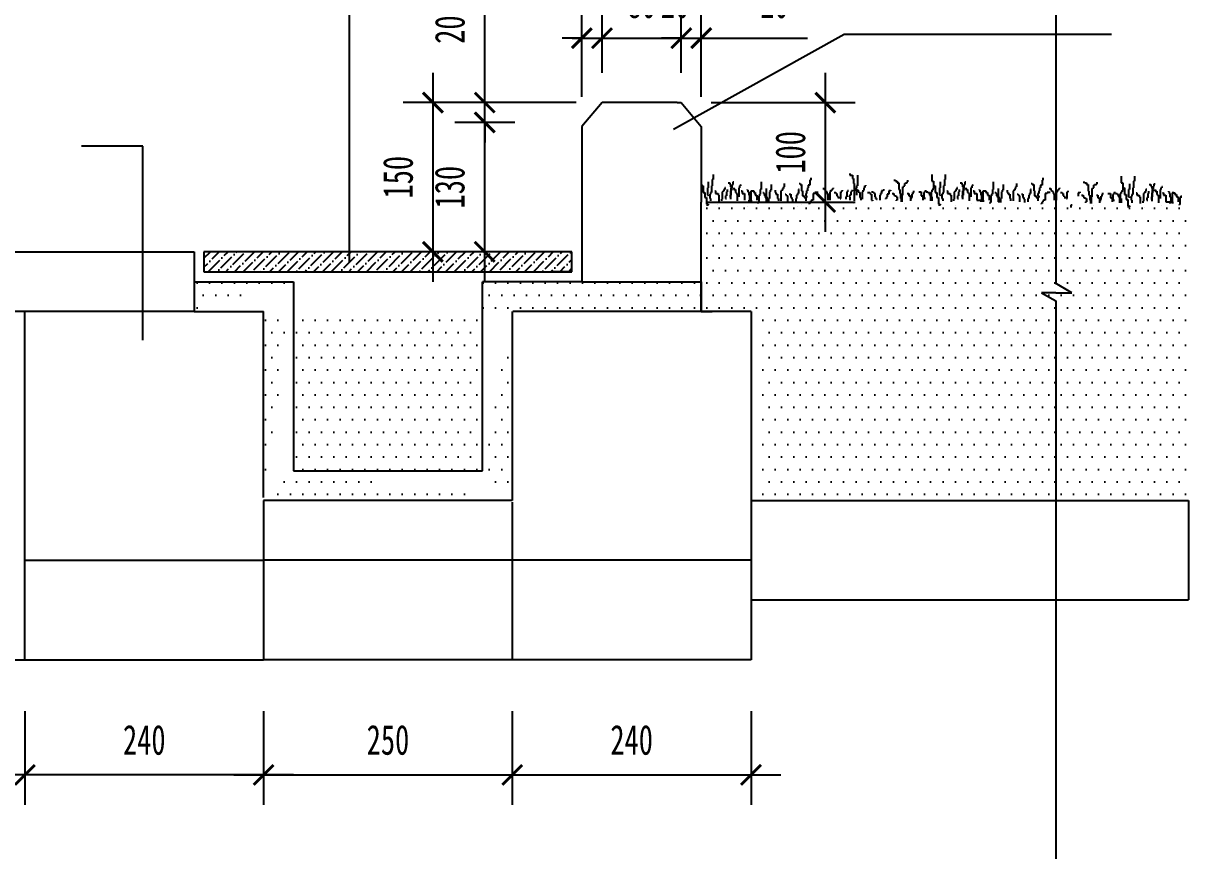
# Model space of a CAD drawing. Extents: x -4584 to 3522, y -1304 to 1614.
# Drawn here: x 2350 to 3522, y -529 to 311 of the extents above; entities that cross this region are included whole.
import ezdxf

# ---------------------------------------------------------------- set-up
doc = ezdxf.new("R2010")
doc.units = 0
doc.header["$MEASUREMENT"] = 0
doc.layers.get('0').update_dxf_attribs({"linetype": 'CONTINUOUS'})
doc.layers.get('DEFPOINTS').update_dxf_attribs({"linetype": 'CONTINUOUS'})
for name, color, linetype in [('LEVEL', 2, 'CONTINUOUS'), ('STAIR', 140, 'CONTINUOUS'), ('TREE', 3, 'CONTINUOUS')]:
    doc.layers.add(name, color=color, linetype=linetype)
doc.styles.get("Standard").update_dxf_attribs({"font": 'simsun.ttf'})
doc.styles.add('XREF1$0$STYLE3', font='simsun.ttf', dxfattribs={"width": 0.7})
doc.dimstyles.get("Standard").update_dxf_attribs({"dimtxt": 0.18, "dimasz": 0.18, "dimexe": 0.18, "dimexo": 0.0625, "dimgap": 0.09, "dimtad": 0, "dimtih": 1, "dimtoh": 1, "dimdec": 4, "dimzin": 0, "dimtxsty": 'STANDARD', "dimcen": 0.09, "dimazin": 3, "dimtfac": 1, "dimtdec": 4, "dimtofl": 0, "dimtmove": 0, "dimatfit": 3, "dimtolj": 1, "dimtzin": 0})

# ---------------------------------------------------------------- blocks, each defined once
blk = doc.blocks.new('_ARCHTICK')
at = {"color": 0, "linetype": 'BYBLOCK', "const_width": 0.15}
blk.add_lwpolyline([(-0.5, -0.5), (0.5, 0.5)], dxfattribs=at)
blk = doc.blocks.new('*D27')
at = {"color": 40, "linetype": 'BYBLOCK'}
for p, q in [((2762.1, 261.2), (2762.1, 51.2)), ((2853.1, 231.2), (2732.1, 231.2)), ((2853.1, 81.2), (2732.1, 81.2))]:
    blk.add_line(p, q, dxfattribs=at)
at = {"layer": 'DEFPOINTS', "color": 0, "linetype": 'BYBLOCK'}
for p in [(2883.1, 231.2), (2762.1, 81.2), (2883.1, 81.2)]:
    blk.add_point(p, dxfattribs=at)
at = {"color": 40, "linetype": 'BYBLOCK', "xscale": 20, "yscale": 20, "zscale": 20}
for p, rotation in [((2762.1, 231.2), 90), ((2762.1, 81.2), 270)]:
    blk.add_blockref('_ARCHTICK', p, dxfattribs=dict(at, rotation=rotation))
at = {"color": 41, "linetype": 'BYBLOCK', "insert": (2727.1, 156.2), "char_height": 30, "attachment_point": 5, "rotation": 90, "style": 'XREF1$0$STYLE3'}
blk.add_mtext('\\A1;150', dxfattribs=at)
blk = doc.blocks.new('*D28')
at = {"color": 40, "linetype": 'BYBLOCK'}
for p, q in [((2814.1, 241.2), (2814.1, 51.2)), ((2844.3, 211.2), (2784.1, 211.2)), ((2844.3, 81.2), (2784.1, 81.2))]:
    blk.add_line(p, q, dxfattribs=at)
at = {"layer": 'DEFPOINTS', "color": 0, "linetype": 'BYBLOCK'}
for p in [(2874.3, 211.2), (2814.1, 81.2), (2874.3, 81.2)]:
    blk.add_point(p, dxfattribs=at)
at = {"color": 40, "linetype": 'BYBLOCK', "xscale": 20, "yscale": 20, "zscale": 20}
for p, rotation in [((2814.1, 211.2), 90), ((2814.1, 81.2), 270)]:
    blk.add_blockref('_ARCHTICK', p, dxfattribs=dict(at, rotation=rotation))
at = {"color": 41, "linetype": 'BYBLOCK', "insert": (2779.1, 146.2), "char_height": 30, "attachment_point": 5, "rotation": 90, "style": 'XREF1$0$STYLE3'}
blk.add_mtext('\\A1;130', dxfattribs=at)
blk = doc.blocks.new('*D29')
at = {"color": 40, "linetype": 'BYBLOCK'}
for p, q in [((2814.2, 231.2), (2814.2, 338.1)), ((2906.1, 231.2), (2784.2, 231.2)), ((2844.3, 211.2), (2784.2, 211.2)), ((2814.2, 211.2), (2814.2, 191.2))]:
    blk.add_line(p, q, dxfattribs=at)
at = {"layer": 'DEFPOINTS', "color": 0, "linetype": 'BYBLOCK'}
for p in [(2814.2, 231.2), (2936.1, 231.2), (2874.3, 211.2)]:
    blk.add_point(p, dxfattribs=at)
at = {"color": 40, "linetype": 'BYBLOCK', "xscale": 20, "yscale": 20, "zscale": 20}
for p, rotation in [((2814.2, 231.2), 270), ((2814.2, 211.2), 90)]:
    blk.add_blockref('_ARCHTICK', p, dxfattribs=dict(at, rotation=rotation))
at = {"color": 41, "linetype": 'BYBLOCK', "insert": (2779.2, 304.6), "char_height": 30, "attachment_point": 5, "rotation": 90, "style": 'XREF1$0$STYLE3'}
blk.add_mtext('\\A1;20', dxfattribs=at)
blk = doc.blocks.new('*D31')
at = {"color": 40, "linetype": 'BYBLOCK'}
for p, q in [((2911.9, 237.1), (2911.9, 326)), ((2932.1, 261.2), (2932.1, 326)), ((2911.9, 296), (2891.9, 296)), ((2932.1, 296), (3038.9, 296))]:
    blk.add_line(p, q, dxfattribs=at)
at = {"layer": 'DEFPOINTS', "color": 0, "linetype": 'BYBLOCK'}
for p in [(2932.1, 296), (2932.1, 231.2), (2911.9, 207.1)]:
    blk.add_point(p, dxfattribs=at)
at = {"color": 40, "linetype": 'BYBLOCK', "xscale": 20, "yscale": 20, "zscale": 20}
blk.add_blockref('_ARCHTICK', (2911.9, 296), dxfattribs=at)
at = {"color": 40, "linetype": 'BYBLOCK', "xscale": 20, "yscale": 20, "zscale": 20, "rotation": 180}
blk.add_blockref('_ARCHTICK', (2932.1, 296), dxfattribs=at)
at = {"color": 41, "linetype": 'BYBLOCK', "insert": (3005.5, 331), "char_height": 30, "attachment_point": 5, "style": 'XREF1$0$STYLE3'}
blk.add_mtext('\\A1;20', dxfattribs=at)
blk = doc.blocks.new('*D32')
at = {"color": 40, "linetype": 'BYBLOCK'}
for p, q in [((2932.1, 261.2), (2932.1, 326)), ((3011.8, 261.2), (3011.8, 326)), ((2902.1, 296), (3041.8, 296))]:
    blk.add_line(p, q, dxfattribs=at)
at = {"layer": 'DEFPOINTS', "color": 0, "linetype": 'BYBLOCK'}
for p in [(3011.8, 296), (2932.1, 231.2), (3011.8, 231.2)]:
    blk.add_point(p, dxfattribs=at)
at = {"color": 40, "linetype": 'BYBLOCK', "xscale": 20, "yscale": 20, "zscale": 20, "rotation": 180}
blk.add_blockref('_ARCHTICK', (2932.1, 296), dxfattribs=at)
at = {"color": 40, "linetype": 'BYBLOCK', "xscale": 20, "yscale": 20, "zscale": 20}
blk.add_blockref('_ARCHTICK', (3011.8, 296), dxfattribs=at)
at = {"color": 41, "linetype": 'BYBLOCK', "insert": (2971.9, 331), "char_height": 30, "attachment_point": 5, "style": 'XREF1$0$STYLE3'}
blk.add_mtext('\\A1;80', dxfattribs=at)
blk = doc.blocks.new('*D33')
at = {"color": 40, "linetype": 'BYBLOCK'}
for p, q in [((3011.8, 261.2), (3011.8, 326)), ((3031.9, 237.1), (3031.9, 326)), ((3011.8, 296), (2991.8, 296)), ((3031.9, 296), (3138.8, 296))]:
    blk.add_line(p, q, dxfattribs=at)
at = {"layer": 'DEFPOINTS', "color": 0, "linetype": 'BYBLOCK'}
for p in [(3031.9, 296), (3011.8, 231.2), (3031.9, 207.1)]:
    blk.add_point(p, dxfattribs=at)
at = {"color": 40, "linetype": 'BYBLOCK', "xscale": 20, "yscale": 20, "zscale": 20}
blk.add_blockref('_ARCHTICK', (3011.8, 296), dxfattribs=at)
at = {"color": 40, "linetype": 'BYBLOCK', "xscale": 20, "yscale": 20, "zscale": 20, "rotation": 180}
blk.add_blockref('_ARCHTICK', (3031.9, 296), dxfattribs=at)
at = {"color": 41, "linetype": 'BYBLOCK', "insert": (3105.4, 331), "char_height": 30, "attachment_point": 5, "style": 'XREF1$0$STYLE3'}
blk.add_mtext('\\A1;20', dxfattribs=at)
blk = doc.blocks.new('*D34')
at = {"color": 40, "linetype": 'BYBLOCK'}
for p, q in [((3156.6, 261.2), (3156.6, 101.2)), ((3041.8, 231.2), (3186.6, 231.2)), ((3037.8, 131.2), (3186.6, 131.2))]:
    blk.add_line(p, q, dxfattribs=at)
at = {"layer": 'DEFPOINTS', "color": 0, "linetype": 'BYBLOCK'}
for p in [(3011.8, 231.2), (3007.8, 131.2), (3156.6, 131.2)]:
    blk.add_point(p, dxfattribs=at)
at = {"color": 40, "linetype": 'BYBLOCK', "xscale": 20, "yscale": 20, "zscale": 20}
for p, rotation in [((3156.6, 231.2), 90), ((3156.6, 131.2), 270)]:
    blk.add_blockref('_ARCHTICK', p, dxfattribs=dict(at, rotation=rotation))
at = {"color": 41, "linetype": 'BYBLOCK', "insert": (3121.6, 181.2), "char_height": 30, "attachment_point": 5, "rotation": 90, "style": 'XREF1$0$STYLE3'}
blk.add_mtext('\\A1;100', dxfattribs=at)
blk = doc.blocks.new('*D37')
at = {"color": 40, "linetype": 'BYBLOCK'}
for p, q in [((2591.9, -380.6), (2591.9, -474.6)), ((2841.9, -380.6), (2841.9, -474.6)), ((2561.9, -444.6), (2871.9, -444.6))]:
    blk.add_line(p, q, dxfattribs=at)
at = {"layer": 'DEFPOINTS', "color": 0, "linetype": 'BYBLOCK'}
for p in [(2591.9, -350.6), (2841.9, -350.6), (2841.9, -444.6)]:
    blk.add_point(p, dxfattribs=at)
at = {"color": 40, "linetype": 'BYBLOCK', "xscale": 20, "yscale": 20, "zscale": 20, "rotation": 180}
blk.add_blockref('_ARCHTICK', (2591.9, -444.6), dxfattribs=at)
at = {"color": 40, "linetype": 'BYBLOCK', "xscale": 20, "yscale": 20, "zscale": 20}
blk.add_blockref('_ARCHTICK', (2841.9, -444.6), dxfattribs=at)
at = {"color": 41, "linetype": 'BYBLOCK', "insert": (2716.9, -409.6), "char_height": 30, "attachment_point": 5, "style": 'XREF1$0$STYLE3'}
blk.add_mtext('\\A1;250', dxfattribs=at)
blk = doc.blocks.new('*D38')
at = {"color": 40, "linetype": 'BYBLOCK'}
for p, q in [((2841.9, -380.6), (2841.9, -474.6)), ((3081.9, -380.6), (3081.9, -474.6)), ((2811.9, -444.6), (3111.9, -444.6))]:
    blk.add_line(p, q, dxfattribs=at)
at = {"layer": 'DEFPOINTS', "color": 0, "linetype": 'BYBLOCK'}
for p in [(2841.9, -350.6), (3081.9, -350.6), (3081.9, -444.6)]:
    blk.add_point(p, dxfattribs=at)
at = {"color": 40, "linetype": 'BYBLOCK', "xscale": 20, "yscale": 20, "zscale": 20, "rotation": 180}
blk.add_blockref('_ARCHTICK', (2841.9, -444.6), dxfattribs=at)
at = {"color": 40, "linetype": 'BYBLOCK', "xscale": 20, "yscale": 20, "zscale": 20}
blk.add_blockref('_ARCHTICK', (3081.9, -444.6), dxfattribs=at)
at = {"color": 41, "linetype": 'BYBLOCK', "insert": (2961.9, -409.6), "char_height": 30, "attachment_point": 5, "style": 'XREF1$0$STYLE3'}
blk.add_mtext('\\A1;240', dxfattribs=at)
blk = doc.blocks.new('*D42')
at = {"color": 40, "linetype": 'BYBLOCK'}
for p, q in [((2351.9, -380.6), (2351.9, -474.6)), ((2591.9, -380.6), (2591.9, -474.6)), ((2621.9, -444.6), (2321.9, -444.6))]:
    blk.add_line(p, q, dxfattribs=at)
at = {"layer": 'DEFPOINTS', "color": 0, "linetype": 'BYBLOCK'}
for p in [(2351.9, -350.6), (2591.9, -350.6), (2351.9, -444.6)]:
    blk.add_point(p, dxfattribs=at)
at = {"color": 40, "linetype": 'BYBLOCK', "xscale": 20, "yscale": 20, "zscale": 20, "rotation": 180}
blk.add_blockref('_ARCHTICK', (2351.9, -444.6), dxfattribs=at)
at = {"color": 40, "linetype": 'BYBLOCK', "xscale": 20, "yscale": 20, "zscale": 20}
blk.add_blockref('_ARCHTICK', (2591.9, -444.6), dxfattribs=at)
at = {"color": 41, "linetype": 'BYBLOCK', "insert": (2471.9, -409.6), "char_height": 30, "attachment_point": 5, "style": 'XREF1$0$STYLE3'}
blk.add_mtext('\\A1;240', dxfattribs=at)

msp = doc.modelspace()

# ---------------------------------------------------------------- hatches: boundary and pattern name
h = msp.add_hatch()
h.set_pattern_fill('DOTS', color=256, scale=200, style=0)
h.paths.add_polyline_path([(3031.9, 131.2), (3521.9, 131.2), (3521.9, -168.8), (3091.9, -168.8), (3091.9, 21.2), (3031.9, 21.2)])
h = msp.add_hatch()
h.set_pattern_fill('ANSI36', color=256, scale=50, style=0)
h.paths.add_polyline_path([(2901.9, 81.2), (2531.9, 81.2), (2531.9, 61.2), (2901.9, 61.2)])
edge = h.paths.add_edge_path(flags=16)
edge.add_line((2901.9, 61.2), (2881.9, 61.2))
h = msp.add_hatch()
h.set_pattern_fill('DOTS', color=256, scale=200, style=0)
edge = h.paths.add_edge_path()
edge.add_line((3031.9, 51.2), (3031.9, 21.2))
edge.add_line((3081.9, 21.2), (3031.9, 21.2))
edge.add_line((2911.9, 51.2), (3031.9, 51.2))
edge.add_line((2911.9, 51.2), (2811.9, 51.2))
edge.add_line((2811.9, -138.8), (2811.9, 51.2))
edge.add_line((2841.9, 21.2), (2841.9, -168.8))
edge.add_line((2621.9, -138.8), (2811.9, -138.8))
edge.add_line((2841.9, -168.8), (2591.9, -168.8))
edge.add_line((2621.9, 51.2), (2621.9, -138.8))
edge.add_line((2591.9, -165.8), (2591.9, 21.2))
edge.add_line((2521.9, 51.2), (2621.9, 51.2))
edge.add_line((2521.9, 21.2), (2591.9, 21.2))
edge.add_line((2521.9, 51.2), (2521.9, 21.2))

# ---------------------------------------------------------------- linework, layer by layer
for p, q in [((2678.2, 70.7), (2678.2, 409.9)), ((3004.1, 204.4), (3175.7, 299.9)), ((3175.7, 299.9), (3444.3, 299.9)), ((2470.3, 187.3), (2408.8, 187.3)), ((2470.3, -7.7), (2470.3, 187.3)), ((3031.9, 51.2), (3031.9, 81.2)), ((2901.9, 61.2), (2881.9, 61.2)), ((3031.9, 51.2), (3031.9, 21.2)), ((2943.8, 37.5), (2943.8, 37.5)), ((2943.8, 37.5), (2943.8, 37.5)), ((2521.9, 21.2), (2397.1, 21.2)), ((3521.9, -168.8), (3521.9, -268.8))]:
    msp.add_line(p, q)
at = {"layer": 'LEVEL'}
for p, q in [((2932.1, 231.2), (2911.9, 207.1)), ((2936.1, 231.2), (2932.1, 231.2)), ((3007.8, 231.2), (2936.1, 231.2)), ((3007.8, 231.2), (3011.8, 231.2)), ((3011.8, 231.2), (3031.9, 207.1)), ((2911.9, 207.1), (2911.9, 51.2)), ((3031.9, 207.1), (3031.9, 131.2)), ((3031.9, 21.2), (3031.9, 131.2)), ((521.9, 81.2), (2521.9, 81.2)), ((2521.9, 81.2), (2521.9, 51.2)), ((2531.9, 81.2), (2531.9, 61.2)), ((2901.9, 81.2), (2531.9, 81.2)), ((2901.9, 61.2), (2901.9, 81.2)), ((2531.9, 61.2), (2901.9, 61.2)), ((2521.9, 51.2), (2521.9, 21.2)), ((2521.9, 51.2), (2621.9, 51.2)), ((2621.9, 51.2), (2621.9, -138.8)), ((2811.9, -138.8), (2811.9, 51.2)), ((2911.9, 51.2), (2811.9, 51.2)), ((2911.9, 51.2), (3031.9, 51.2)), ((2521.9, 21.2), (2341.9, 21.2)), ((2351.9, -328.8), (2351.9, 21.2)), ((2521.9, 21.2), (2591.9, 21.2)), ((2591.9, -165.8), (2591.9, 21.2)), ((2841.9, 21.2), (2841.9, -168.8)), ((3031.9, 21.2), (2842.6, 21.2)), ((3081.9, 21.2), (3031.9, 21.2)), ((3031.9, 21.2), (3042.9, 21.2)), ((3081.9, 21.2), (3081.9, -328.8)), ((2621.9, -138.8), (2811.9, -138.8)), ((2841.9, -168.8), (2591.9, -168.8)), ((2591.9, -168.8), (2591.9, -328.8)), ((2841.9, -170.3), (2841.9, -328.8)), ((3081.9, -168.8), (3521.9, -168.8)), ((2351.9, -228.8), (2591.9, -228.8)), ((2841.9, -228.8), (2591.9, -228.8)), ((3031.9, -228.8), (2841.9, -228.8)), ((3031.9, -228.8), (2841.9, -228.8)), ((3031.9, -228.8), (2841.9, -228.8)), ((3031.9, -228.8), (2841.9, -228.8)), ((3081.9, -228.8), (2841.9, -228.8)), ((3081.9, -268.8), (3521.9, -268.8)), ((2341.9, -328.8), (2591.9, -328.8)), ((2841.9, -328.8), (2591.9, -328.8)), ((3081.9, -328.8), (2841.9, -328.8))]:
    msp.add_line(p, q, dxfattribs=at)
at = {"layer": 'STAIR', "linetype": 'CONTINUOUS'}
for p, q in [((3388.3, 747.3), (3388.3, 49.5)), ((3404.6, 40.1), (3387.5, 50)), ((3388.3, 40.1), (3374, 40.1)), ((3374, 40.1), (3388.3, 32)), ((3388.3, 40.1), (3404.6, 40.1)), ((3388.3, 32), (3388.3, -528.9))]:
    msp.add_line(p, q, dxfattribs=at)
at = {"layer": 'TREE', "linetype": 'CONTINUOUS'}
for p, q in [((3043.8, 154), (3043, 154)), ((3043, 154), (3043, 147.4)), ((3043.8, 159), (3043.8, 154)), ((3142, 153.2), (3141.2, 153.2)), ((3141.2, 153.2), (3141.2, 148.2)), ((3142, 155.7), (3142, 153.2)), ((3181.4, 159.8), (3181.4, 158.2)), ((3181.4, 158.2), (3183.9, 158.2)), ((3183.9, 158.2), (3183.9, 154.8)), ((3183.9, 154.8), (3184.8, 154.8)), ((3184.8, 154.8), (3184.8, 149.9)), ((3188.9, 158.2), (3188.9, 147.4)), ((3225.5, 153.2), (3227.2, 153.2)), ((3227.2, 153.2), (3227.2, 152.4)), ((3227.2, 152.4), (3228.9, 152.4)), ((3228.9, 152.4), (3228.9, 150.7)), ((3239.7, 151.5), (3239.7, 153.2)), ((3263.8, 159), (3263.8, 152.4)), ((3263.8, 152.4), (3265.5, 152.4)), ((3265.5, 152.4), (3265.5, 147.4)), ((3277.1, 154), (3276.3, 154)), ((3276.3, 154), (3276.3, 147.4)), ((3277.1, 159), (3277.1, 154)), ((3375.3, 153.2), (3374.5, 153.2)), ((3374.5, 153.2), (3374.5, 148.2)), ((3375.3, 155.7), (3375.3, 153.2)), ((3454, 157.2), (3454, 150.5)), ((3467.3, 157.2), (3467.3, 152.2)), ((3033, 148.2), (3032.2, 148.2)), ((3032.2, 147.4), (3033.8, 147.4)), ((3033.8, 147.4), (3033.8, 140.7)), ((3033.8, 140.7), (3035.5, 140.7)), ((3035.5, 140.7), (3035.5, 135.7)), ((3038, 145.7), (3038, 138.2)), ((3038.8, 145.7), (3038, 145.7)), ((3038.8, 151.5), (3038.8, 145.7)), ((3042.1, 140.7), (3041.3, 140.7)), ((3041.3, 140.7), (3041.3, 139.1)), ((3042.1, 147.4), (3042.1, 140.7)), ((3043, 147.4), (3042.1, 147.4)), ((3045.5, 142.4), (3046.3, 142.4)), ((3046.3, 142.4), (3046.3, 139.9)), ((3053.8, 141.6), (3053, 141.6)), ((3053, 141.6), (3053, 134.1)), ((3053.8, 142.4), (3053.8, 141.6)), ((3054.6, 142.4), (3053.8, 142.4)), ((3055.5, 144), (3054.6, 144)), ((3054.6, 144), (3054.6, 142.4)), ((3056.3, 145.7), (3055.5, 145.7)), ((3055.5, 145.7), (3055.5, 144)), ((3058, 141.6), (3057.1, 141.6)), ((3057.1, 141.6), (3057.1, 137.4)), ((3058, 144), (3058, 141.6)), ((3058.8, 150.7), (3060.5, 150.7)), ((3060.5, 150.7), (3060.5, 149)), ((3060.5, 149), (3061.3, 149)), ((3061.3, 149), (3061.3, 146.5)), ((3061.3, 146.5), (3062.1, 146.5)), ((3061.3, 142.4), (3061.3, 134.1)), ((3062.1, 142.4), (3061.3, 142.4)), ((3062.1, 146.5), (3062.1, 144.9)), ((3062.1, 138.2), (3062.1, 145.7)), ((3062.1, 145.7), (3062.9, 145.7)), ((3062.1, 144.9), (3062.9, 144.9)), ((3062.9, 144), (3062.1, 144)), ((3062.1, 144), (3062.1, 142.4)), ((3062.9, 145.7), (3062.9, 149)), ((3062.9, 149), (3063.8, 149)), ((3062.9, 144.9), (3062.9, 144)), ((3063.8, 149), (3063.8, 151.5)), ((3063.8, 151.5), (3064.6, 151.5)), ((3064.6, 145.7), (3064.6, 144)), ((3064.6, 144), (3066.3, 144)), ((3066.3, 144), (3066.3, 140.7)), ((3066.3, 140.7), (3067.1, 140.7)), ((3067.1, 140.7), (3067.1, 139.9)), ((3069.6, 145.7), (3069.6, 136.6)), ((3070.4, 145.7), (3069.6, 145.7)), ((3071.3, 147.4), (3070.4, 147.4)), ((3070.4, 147.4), (3070.4, 145.7)), ((3072.1, 148.2), (3071.3, 148.2)), ((3071.3, 148.2), (3071.3, 147.4)), ((3072.1, 142.4), (3072.9, 142.4)), ((3072.9, 142.4), (3072.9, 139.9)), ((3077.9, 144), (3077.9, 143.2)), ((3077.9, 143.2), (3078.8, 143.2)), ((3078.8, 143.2), (3078.8, 141.6)), ((3078.8, 141.6), (3079.6, 141.6)), ((3079.6, 141.6), (3079.6, 138.2)), ((3082.1, 131.6), (3082.1, 142.4)), ((3082.1, 142.4), (3082.9, 142.4)), ((3082.9, 142.4), (3082.9, 143.2)), ((3082.9, 142.4), (3084.6, 142.4)), ((3084.6, 142.4), (3084.6, 140.7)), ((3084.6, 140.7), (3086.2, 140.7)), ((3086.2, 140.7), (3086.2, 138.2)), ((3091.2, 144), (3091.2, 139.1)), ((3092.1, 144), (3091.2, 144)), ((3092.1, 151.5), (3092.1, 144)), ((3093.7, 140.7), (3094.6, 140.7)), ((3094.6, 140.7), (3094.6, 139.9)), ((3097.1, 144.9), (3097.1, 136.6)), ((3101.2, 141.6), (3100.4, 141.6)), ((3100.4, 141.6), (3100.4, 134.9)), ((3101.2, 143.2), (3101.2, 141.6)), ((3102.1, 143.2), (3101.2, 143.2)), ((3102.1, 149), (3102.1, 143.2)), ((3106.2, 143.2), (3106.2, 140.7)), ((3106.2, 140.7), (3107, 140.7)), ((3107, 140.7), (3107, 139.1)), ((3112, 142.4), (3112, 132.4)), ((3112.9, 142.4), (3112, 142.4)), ((3113.7, 143.2), (3112.9, 143.2)), ((3112.9, 143.2), (3112.9, 142.4)), ((3114.5, 144.9), (3113.7, 144.9)), ((3113.7, 144.9), (3113.7, 143.2)), ((3115.4, 146.5), (3114.5, 146.5)), ((3114.5, 146.5), (3114.5, 144.9)), ((3115.4, 149.9), (3115.4, 146.5)), ((3129.5, 144), (3129.5, 139.9)), ((3130.3, 144), (3129.5, 144)), ((3130.3, 149.9), (3131.2, 149.9)), ((3131.2, 149.9), (3131.2, 149)), ((3131.2, 149), (3132.8, 149)), ((3132.8, 149), (3132.8, 142.4)), ((3132.8, 142.4), (3133.7, 142.4)), ((3133.7, 142.4), (3133.7, 137.4)), ((3137.8, 142.4), (3137.8, 139.9)), ((3138.7, 142.4), (3137.8, 142.4)), ((3139.5, 145.7), (3138.7, 145.7)), ((3138.7, 145.7), (3138.7, 142.4)), ((3141.2, 148.2), (3139.5, 148.2)), ((3139.5, 148.2), (3139.5, 145.7)), ((3149.5, 140.7), (3146.2, 140.7)), ((3146.2, 140.7), (3146.2, 139.9)), ((3154, 144.9), (3155.7, 144.9)), ((3155.7, 144.9), (3155.7, 143.2)), ((3155.7, 143.2), (3156.5, 143.2)), ((3156.5, 143.2), (3156.5, 142.4)), ((3156.5, 142.4), (3157.3, 142.4)), ((3157.3, 142.4), (3157.3, 141.6)), ((3157.3, 141.6), (3158.2, 141.6)), ((3158.2, 141.6), (3158.2, 139.9)), ((3161.5, 133.2), (3161.5, 141.6)), ((3161.5, 141.6), (3162.3, 141.6)), ((3162.3, 141.6), (3162.3, 143.2)), ((3162.3, 143.2), (3163.1, 143.2)), ((3163.1, 143.2), (3163.1, 144)), ((3163.1, 144), (3164, 144)), ((3164, 144), (3164, 144.9)), ((3164, 144.9), (3164.8, 144.9)), ((3164.8, 144.9), (3164.8, 145.7)), ((3165.6, 140.7), (3167.3, 140.7)), ((3167.3, 140.7), (3167.3, 139.9)), ((3172.3, 134.9), (3172.3, 141.6)), ((3172.3, 141.6), (3173.1, 141.6)), ((3173.1, 141.6), (3173.1, 142.4)), ((3173.1, 142.4), (3174, 142.4)), ((3174, 142.4), (3174, 143.2)), ((3179, 141.6), (3178.1, 141.6)), ((3178.1, 141.6), (3178.1, 136.6)), ((3179, 142.4), (3179, 141.6)), ((3179.8, 142.4), (3179, 142.4)), ((3183.1, 141.6), (3182.3, 141.6)), ((3182.3, 141.6), (3182.3, 138.2)), ((3183.1, 142.4), (3183.1, 141.6)), ((3183.9, 142.4), (3183.1, 142.4)), ((3183.9, 143.2), (3183.9, 142.4)), ((3184.8, 149.9), (3185.6, 149.9)), ((3185.6, 149.9), (3185.6, 132.4)), ((3188.1, 145.7), (3187.3, 145.7)), ((3187.3, 145.7), (3187.3, 142.4)), ((3187.3, 142.4), (3188.1, 142.4)), ((3188.9, 147.4), (3188.1, 147.4)), ((3188.1, 147.4), (3188.1, 145.7)), ((3188.1, 144), (3188.9, 144)), ((3188.1, 142.4), (3188.1, 138.2)), ((3188.9, 144), (3188.9, 143.2)), ((3188.9, 143.2), (3189.8, 143.2)), ((3189.8, 143.2), (3189.8, 141.6)), ((3189.8, 141.6), (3190.6, 141.6)), ((3190.6, 141.6), (3190.6, 140.7)), ((3190.6, 140.7), (3191.4, 140.7)), ((3191.4, 140.7), (3191.4, 135.7)), ((3193.9, 134.1), (3193.9, 141.6)), ((3193.9, 141.6), (3194.8, 141.6)), ((3194.8, 141.6), (3194.8, 143.2)), ((3194.8, 143.2), (3195.6, 143.2)), ((3195.6, 143.2), (3195.6, 145.7)), ((3195.6, 145.7), (3196.4, 145.7)), ((3196.4, 145.7), (3196.4, 147.4)), ((3196.4, 147.4), (3197.3, 147.4)), ((3197.3, 147.4), (3197.3, 148.2)), ((3198.9, 140.7), (3201.4, 140.7)), ((3201.4, 140.7), (3201.4, 139.9)), ((3203.1, 141.6), (3204.7, 141.6)), ((3204.7, 141.6), (3204.7, 140.7)), ((3204.7, 140.7), (3205.6, 140.7)), ((3205.6, 140.7), (3205.6, 139.9)), ((3213.1, 142.4), (3213.1, 139.9)), ((3214.7, 142.4), (3213.1, 142.4)), ((3215.6, 143.2), (3214.7, 143.2)), ((3214.7, 143.2), (3214.7, 142.4)), ((3215.6, 144), (3215.6, 143.2)), ((3220.6, 142.4), (3220.6, 139.1)), ((3222.2, 142.4), (3220.6, 142.4)), ((3222.2, 143.2), (3222.2, 142.4)), ((3228.9, 150.7), (3230.5, 150.7)), ((3230.5, 150.7), (3230.5, 144)), ((3230.5, 144), (3231.4, 144)), ((3231.4, 144), (3231.4, 139.9)), ((3234.7, 138.2), (3234.7, 146.5)), ((3234.7, 146.5), (3235.5, 146.5)), ((3235.5, 146.5), (3235.5, 147.4)), ((3235.5, 147.4), (3236.4, 147.4)), ((3236.4, 147.4), (3236.4, 149.9)), ((3236.4, 149.9), (3237.2, 149.9)), ((3237.2, 149.9), (3237.2, 150.7)), ((3237.2, 150.7), (3238.9, 150.7)), ((3238.9, 150.7), (3238.9, 151.5)), ((3238.9, 151.5), (3239.7, 151.5)), ((3244.7, 139.1), (3244.7, 140.7)), ((3244.7, 140.7), (3245.5, 140.7)), ((3245.5, 140.7), (3245.5, 142.4)), ((3250.5, 141.6), (3253, 141.6)), ((3253, 141.6), (3253, 137.4)), ((3256.3, 140.7), (3255.5, 140.7)), ((3255.5, 140.7), (3255.5, 135.7)), ((3257.2, 141.6), (3256.3, 141.6)), ((3256.3, 141.6), (3256.3, 140.7)), ((3257.2, 143.2), (3257.2, 141.6)), ((3258, 141.6), (3259.7, 141.6)), ((3259.7, 141.6), (3259.7, 140.7)), ((3259.7, 140.7), (3261.3, 140.7)), ((3261.3, 140.7), (3261.3, 138.2)), ((3263.8, 141.6), (3263, 141.6)), ((3263, 141.6), (3263, 136.6)), ((3263.8, 143.2), (3263.8, 141.6)), ((3264.7, 143.2), (3263.8, 143.2)), ((3265.5, 144.9), (3264.7, 144.9)), ((3264.7, 144.9), (3264.7, 143.2)), ((3266.3, 148.2), (3265.5, 148.2)), ((3265.5, 148.2), (3265.5, 144.9)), ((3265.5, 147.4), (3267.1, 147.4)), ((3267.1, 147.4), (3267.1, 140.7)), ((3267.1, 140.7), (3268.8, 140.7)), ((3268.8, 140.7), (3268.8, 135.7)), ((3271.3, 145.7), (3271.3, 138.2)), ((3272.1, 145.7), (3271.3, 145.7)), ((3272.1, 151.5), (3272.1, 145.7)), ((3275.5, 140.7), (3274.6, 140.7)), ((3274.6, 140.7), (3274.6, 139.1)), ((3275.5, 147.4), (3275.5, 140.7)), ((3276.3, 147.4), (3275.5, 147.4)), ((3278.8, 142.4), (3279.6, 142.4)), ((3279.6, 142.4), (3279.6, 139.9)), ((3287.1, 141.6), (3286.3, 141.6)), ((3286.3, 141.6), (3286.3, 134.1)), ((3287.1, 142.4), (3287.1, 141.6)), ((3287.9, 142.4), (3287.1, 142.4)), ((3288.8, 144), (3287.9, 144)), ((3287.9, 144), (3287.9, 142.4)), ((3289.6, 145.7), (3288.8, 145.7)), ((3288.8, 145.7), (3288.8, 144)), ((3291.3, 141.6), (3290.4, 141.6)), ((3290.4, 141.6), (3290.4, 137.4)), ((3291.3, 144), (3291.3, 141.6)), ((3292.1, 150.7), (3293.8, 150.7)), ((3293.8, 150.7), (3293.8, 149)), ((3293.8, 149), (3294.6, 149)), ((3294.6, 149), (3294.6, 146.5)), ((3294.6, 146.5), (3295.4, 146.5)), ((3294.6, 142.4), (3294.6, 134.1)), ((3295.4, 142.4), (3294.6, 142.4)), ((3295.4, 146.5), (3295.4, 144.9)), ((3295.4, 138.2), (3295.4, 145.7)), ((3295.4, 145.7), (3296.3, 145.7)), ((3295.4, 144.9), (3296.3, 144.9)), ((3296.3, 144), (3295.4, 144)), ((3295.4, 144), (3295.4, 142.4)), ((3296.3, 145.7), (3296.3, 149)), ((3296.3, 149), (3297.1, 149)), ((3296.3, 144.9), (3296.3, 144)), ((3297.1, 149), (3297.1, 151.5)), ((3297.1, 151.5), (3297.9, 151.5)), ((3297.9, 145.7), (3297.9, 144)), ((3297.9, 144), (3299.6, 144)), ((3299.6, 144), (3299.6, 140.7)), ((3299.6, 140.7), (3300.4, 140.7)), ((3300.4, 140.7), (3300.4, 139.9)), ((3302.9, 145.7), (3302.9, 136.6)), ((3303.8, 145.7), (3302.9, 145.7)), ((3304.6, 147.4), (3303.8, 147.4)), ((3303.8, 147.4), (3303.8, 145.7)), ((3305.4, 148.2), (3304.6, 148.2)), ((3304.6, 148.2), (3304.6, 147.4)), ((3305.4, 142.4), (3306.3, 142.4)), ((3306.3, 142.4), (3306.3, 139.9)), ((3311.2, 144), (3311.2, 143.2)), ((3311.2, 143.2), (3312.1, 143.2)), ((3312.1, 143.2), (3312.1, 141.6)), ((3312.1, 141.6), (3312.9, 141.6)), ((3312.9, 141.6), (3312.9, 138.2)), ((3315.4, 131.6), (3315.4, 142.4)), ((3315.4, 142.4), (3316.2, 142.4)), ((3316.2, 142.4), (3316.2, 143.2)), ((3316.2, 142.4), (3317.9, 142.4)), ((3317.9, 142.4), (3317.9, 140.7)), ((3317.9, 140.7), (3319.6, 140.7)), ((3319.6, 140.7), (3319.6, 138.2)), ((3324.6, 144), (3324.6, 139.1)), ((3325.4, 144), (3324.6, 144)), ((3325.4, 151.5), (3325.4, 144)), ((3327.1, 140.7), (3327.9, 140.7)), ((3327.9, 140.7), (3327.9, 139.9)), ((3330.4, 144.9), (3330.4, 136.6)), ((3334.5, 141.6), (3333.7, 141.6)), ((3333.7, 141.6), (3333.7, 134.9)), ((3334.5, 143.2), (3334.5, 141.6)), ((3335.4, 143.2), (3334.5, 143.2)), ((3335.4, 149), (3335.4, 143.2)), ((3339.5, 143.2), (3339.5, 140.7)), ((3339.5, 140.7), (3340.4, 140.7)), ((3340.4, 140.7), (3340.4, 139.1)), ((3345.4, 142.4), (3345.4, 132.4)), ((3346.2, 142.4), (3345.4, 142.4)), ((3347, 143.2), (3346.2, 143.2)), ((3346.2, 143.2), (3346.2, 142.4)), ((3347.9, 144.9), (3347, 144.9)), ((3347, 144.9), (3347, 143.2)), ((3348.7, 146.5), (3347.9, 146.5)), ((3347.9, 146.5), (3347.9, 144.9)), ((3348.7, 149.9), (3348.7, 146.5)), ((3362.8, 144), (3362.8, 139.9)), ((3363.7, 144), (3362.8, 144)), ((3363.7, 149.9), (3364.5, 149.9)), ((3364.5, 149.9), (3364.5, 149)), ((3364.5, 149), (3366.2, 149)), ((3366.2, 149), (3366.2, 142.4)), ((3366.2, 142.4), (3367, 142.4)), ((3367, 142.4), (3367, 137.4)), ((3371.2, 142.4), (3371.2, 139.9)), ((3372, 142.4), (3371.2, 142.4)), ((3372.8, 145.7), (3372, 145.7)), ((3372, 145.7), (3372, 142.4)), ((3374.5, 148.2), (3372.8, 148.2)), ((3372.8, 148.2), (3372.8, 145.7)), ((3382.8, 140.7), (3379.5, 140.7)), ((3379.5, 140.7), (3379.5, 139.9)), ((3381.6, 144.9), (3383.2, 144.9)), ((3383.2, 144.9), (3383.2, 143.2)), ((3383.2, 143.2), (3384.1, 143.2)), ((3384.1, 143.2), (3384.1, 142.4)), ((3384.1, 142.4), (3384.9, 142.4)), ((3384.9, 142.4), (3384.9, 141.6)), ((3384.9, 141.6), (3385.7, 141.6)), ((3385.7, 141.6), (3385.7, 139.9)), ((3389.1, 133.2), (3389.1, 141.6)), ((3389.1, 141.6), (3389.9, 141.6)), ((3389.9, 141.6), (3389.9, 143.2)), ((3389.9, 143.2), (3390.7, 143.2)), ((3390.7, 143.2), (3390.7, 144)), ((3390.7, 144), (3391.6, 144)), ((3391.6, 144), (3391.6, 144.9)), ((3391.6, 144.9), (3392.4, 144.9)), ((3392.4, 144.9), (3392.4, 145.7)), ((3393.2, 140.7), (3394.9, 140.7)), ((3394.9, 140.7), (3394.9, 139.9)), ((3399.9, 134.9), (3399.9, 141.6)), ((3399.9, 141.6), (3400.7, 141.6)), ((3400.7, 141.6), (3400.7, 142.4)), ((3412.4, 141.4), (3412.4, 140.6)), ((3415.8, 151.4), (3417.4, 151.4)), ((3417.4, 151.4), (3417.4, 150.5)), ((3417.4, 150.5), (3419.1, 150.5)), ((3419.1, 150.5), (3419.1, 148.9)), ((3419.1, 148.9), (3420.8, 148.9)), ((3420.8, 148.9), (3420.8, 142.2)), ((3420.8, 142.2), (3421.6, 142.2)), ((3421.6, 142.2), (3421.6, 138.1)), ((3424.9, 136.4), (3424.9, 144.7)), ((3424.9, 144.7), (3425.7, 144.7)), ((3425.7, 144.7), (3425.7, 145.6)), ((3425.7, 145.6), (3426.6, 145.6)), ((3426.6, 145.6), (3426.6, 148.1)), ((3426.6, 148.1), (3427.4, 148.1)), ((3427.4, 148.1), (3427.4, 148.9)), ((3427.4, 148.9), (3429.1, 148.9)), ((3429.1, 148.9), (3429.1, 149.7)), ((3429.1, 149.7), (3429.9, 149.7)), ((3429.9, 149.7), (3429.9, 151.4)), ((3447.4, 141.4), (3447.4, 139.7)), ((3454, 150.5), (3455.7, 150.5)), ((3454.9, 141.4), (3454, 141.4)), ((3454, 141.4), (3454, 139.7)), ((3455.7, 143.1), (3454.9, 143.1)), ((3454.9, 143.1), (3454.9, 141.4)), ((3455.7, 150.5), (3455.7, 145.6)), ((3456.5, 146.4), (3455.7, 146.4)), ((3455.7, 146.4), (3455.7, 143.1)), ((3455.7, 145.6), (3457.4, 145.6)), ((3457.4, 145.6), (3457.4, 138.9)), ((3462.4, 143.9), (3461.5, 143.9)), ((3461.5, 143.9), (3461.5, 136.4)), ((3462.4, 149.7), (3462.4, 143.9)), ((3466.5, 145.6), (3465.7, 145.6)), ((3465.7, 145.6), (3465.7, 138.9)), ((3466.5, 152.2), (3466.5, 145.6)), ((3467.3, 152.2), (3466.5, 152.2)), ((3479, 142.2), (3478.2, 142.2)), ((3478.2, 142.2), (3478.2, 140.6)), ((3479.8, 143.9), (3479, 143.9)), ((3479, 143.9), (3479, 142.2)), ((3481.5, 142.2), (3481.5, 139.7)), ((3482.3, 148.9), (3484, 148.9)), ((3484, 148.9), (3484, 147.2)), ((3484, 147.2), (3484.8, 147.2)), ((3484.8, 147.2), (3484.8, 144.7)), ((3484.8, 144.7), (3485.7, 144.7)), ((3485.7, 144.7), (3485.7, 143.1)), ((3485.7, 136.4), (3485.7, 143.9)), ((3485.7, 143.9), (3486.5, 143.9)), ((3485.7, 143.1), (3486.5, 143.1)), ((3486.5, 142.2), (3485.7, 142.2)), ((3485.7, 142.2), (3485.7, 140.6)), ((3486.5, 143.9), (3486.5, 147.2)), ((3486.5, 147.2), (3487.3, 147.2)), ((3486.5, 143.1), (3486.5, 142.2)), ((3487.3, 147.2), (3487.3, 149.7)), ((3487.3, 149.7), (3488.1, 149.7)), ((3488.1, 143.9), (3488.1, 142.2)), ((3488.1, 142.2), (3489.8, 142.2)), ((3489.8, 142.2), (3489.8, 138.9)), ((3494, 143.9), (3493.1, 143.9)), ((3493.1, 143.9), (3493.1, 134.8)), ((3494.8, 145.6), (3494, 145.6)), ((3494, 145.6), (3494, 143.9)), ((3495.6, 146.4), (3494.8, 146.4)), ((3494.8, 146.4), (3494.8, 145.6)), ((3501.5, 142.2), (3501.5, 141.4)), ((3501.5, 141.4), (3502.3, 141.4)), ((3502.3, 141.4), (3502.3, 139.7)), ((3506.5, 140.6), (3506.5, 141.4)), ((3035.5, 135.7), (3037.2, 135.7)), ((3037.2, 135.7), (3037.2, 129.1)), ((3037.2, 129.1), (3038.8, 129.1)), ((3038, 138.2), (3038.8, 138.2)), ((3038, 127.4), (3038, 129.9)), ((3038.8, 138.2), (3038.8, 137.4)), ((3038.8, 129.1), (3038.8, 128.3)), ((3041.3, 139.1), (3040.5, 139.1)), ((3040.5, 139.1), (3040.5, 134.9)), ((3040.5, 134.9), (3041.3, 134.9)), ((3041.3, 134.9), (3041.3, 132.4)), ((3046.3, 139.9), (3048.8, 139.9)), ((3048.8, 139.9), (3048.8, 138.2)), ((3048.8, 138.2), (3049.6, 138.2)), ((3049.6, 138.2), (3049.6, 131.6)), ((3053, 134.1), (3052.1, 134.1)), ((3052.1, 134.1), (3052.1, 132.4)), ((3057.1, 137.4), (3056.3, 137.4)), ((3056.3, 137.4), (3056.3, 134.9)), ((3056.3, 134.9), (3057.1, 134.9)), ((3061.3, 135.7), (3061.3, 138.2)), ((3061.3, 138.2), (3062.1, 138.2)), ((3067.1, 139.9), (3067.9, 139.9)), ((3067.9, 139.9), (3067.9, 132.4)), ((3072.9, 139.9), (3075.4, 139.9)), ((3075.4, 139.9), (3075.4, 133.2)), ((3079.6, 138.2), (3080.4, 138.2)), ((3080.4, 133.2), (3079.6, 133.2)), ((3079.6, 133.2), (3079.6, 131.6)), ((3080.4, 138.2), (3080.4, 133.2)), ((3082.1, 133.2), (3082.1, 131.6)), ((3086.2, 138.2), (3087.9, 138.2)), ((3087.9, 138.2), (3087.9, 133.2)), ((3089.6, 130.8), (3088.7, 130.8)), ((3088.7, 130.8), (3088.7, 129.9)), ((3090.4, 137.4), (3089.6, 137.4)), ((3089.6, 137.4), (3089.6, 130.8)), ((3091.2, 139.1), (3090.4, 139.1)), ((3090.4, 139.1), (3090.4, 137.4)), ((3094.6, 139.9), (3095.4, 139.9)), ((3095.4, 139.9), (3095.4, 137.4)), ((3095.4, 137.4), (3096.2, 137.4)), ((3096.2, 137.4), (3096.2, 135.7)), ((3096.2, 135.7), (3097.1, 135.7)), ((3097.1, 136.6), (3097.9, 136.6)), ((3097.1, 135.7), (3097.1, 131.6)), ((3097.9, 136.6), (3097.9, 130.8)), ((3100.4, 134.9), (3099.6, 134.9)), ((3099.6, 134.9), (3099.6, 130.8)), ((3107, 139.1), (3108.7, 139.1)), ((3108.7, 139.1), (3108.7, 134.9)), ((3108.7, 134.9), (3109.5, 134.9)), ((3109.5, 134.9), (3109.5, 132.4)), ((3116.2, 139.1), (3117, 139.1)), ((3117, 139.1), (3117, 138.2)), ((3117, 138.2), (3117.9, 138.2)), ((3117.9, 138.2), (3117.9, 137.4)), ((3117.9, 137.4), (3118.7, 137.4)), ((3118.7, 137.4), (3118.7, 131.6)), ((3120.4, 139.1), (3122, 139.1)), ((3122, 139.1), (3122, 135.7)), ((3122, 135.7), (3122.9, 135.7)), ((3122.9, 135.7), (3122.9, 134.1)), ((3122.9, 134.1), (3123.7, 134.1)), ((3123.7, 134.1), (3123.7, 130.8)), ((3127.8, 134.9), (3127, 134.9)), ((3127, 134.9), (3127, 131.6)), ((3128.7, 138.2), (3127.8, 138.2)), ((3127.8, 138.2), (3127.8, 134.9)), ((3129.5, 139.9), (3128.7, 139.9)), ((3128.7, 139.9), (3128.7, 138.2)), ((3133.7, 137.4), (3135.3, 137.4)), ((3135.3, 137.4), (3135.3, 135.7)), ((3135.3, 135.7), (3137, 135.7)), ((3137.8, 139.9), (3137, 139.9)), ((3137, 139.9), (3137, 137.4)), ((3137, 137.4), (3137.8, 137.4)), ((3137, 135.7), (3137, 132.4)), ((3137.8, 137.4), (3137.8, 135.7)), ((3141.2, 129.9), (3140.3, 129.9)), ((3140.3, 129.9), (3140.3, 129.1)), ((3142, 131.6), (3141.2, 131.6)), ((3141.2, 131.6), (3141.2, 129.9)), ((3142.8, 132.4), (3142, 132.4)), ((3142, 132.4), (3142, 131.6)), ((3144.5, 133.2), (3142.8, 133.2)), ((3142.8, 133.2), (3142.8, 132.4)), ((3146.2, 139.9), (3144.5, 139.9)), ((3144.5, 139.9), (3144.5, 133.2)), ((3158.2, 139.9), (3159, 139.9)), ((3159, 139.9), (3159, 133.2)), ((3167.3, 139.9), (3168.1, 139.9)), ((3168.1, 139.9), (3168.1, 137.4)), ((3168.1, 137.4), (3169, 137.4)), ((3169, 137.4), (3169, 136.6)), ((3169, 136.6), (3169.8, 136.6)), ((3169.8, 136.6), (3169.8, 134.9)), ((3171.5, 134.9), (3172.3, 134.9)), ((3178.1, 136.6), (3177.3, 136.6)), ((3177.3, 136.6), (3177.3, 134.1)), ((3181.4, 137.4), (3180.6, 137.4)), ((3180.6, 137.4), (3180.6, 136.6)), ((3180.6, 136.6), (3181.4, 136.6)), ((3182.3, 138.2), (3181.4, 138.2)), ((3181.4, 138.2), (3181.4, 137.4)), ((3181.4, 136.6), (3181.4, 133.2)), ((3184.8, 129.5), (3184.8, 129.5)), ((3191.4, 135.7), (3192.3, 135.7)), ((3192.3, 135.7), (3192.3, 133.2)), ((3201.4, 139.9), (3202.2, 139.9)), ((3202.2, 139.9), (3202.2, 139.1)), ((3202.2, 139.1), (3203.1, 139.1)), ((3203.1, 139.1), (3203.1, 133.2)), ((3203.1, 133.2), (3203.9, 133.2)), ((3203.9, 133.2), (3203.9, 132.4)), ((3205.6, 139.9), (3206.4, 139.9)), ((3206.4, 139.9), (3206.4, 136.6)), ((3206.4, 136.6), (3207.2, 136.6)), ((3207.2, 136.6), (3207.2, 134.9)), ((3207.2, 134.9), (3208.1, 134.9)), ((3208.1, 134.9), (3208.1, 134.1)), ((3208.1, 134.1), (3208.9, 134.1)), ((3212.2, 138.2), (3211.4, 138.2)), ((3211.4, 138.2), (3211.4, 133.2)), ((3213.1, 139.9), (3212.2, 139.9)), ((3212.2, 139.9), (3212.2, 138.2)), ((3218.1, 134.9), (3217.2, 134.9)), ((3217.2, 134.9), (3217.2, 134.1)), ((3218.9, 136.6), (3218.1, 136.6)), ((3218.1, 136.6), (3218.1, 134.9)), ((3220.6, 139.1), (3218.9, 139.1)), ((3218.9, 139.1), (3218.9, 136.6)), ((3223.9, 139.9), (3225.5, 139.9)), ((3225.5, 139.9), (3225.5, 138.2)), ((3225.5, 138.2), (3226.4, 138.2)), ((3226.4, 138.2), (3226.4, 137.4)), ((3226.4, 137.4), (3228, 137.4)), ((3228, 137.4), (3228, 136.6)), ((3228, 136.6), (3228.9, 136.6)), ((3228.9, 133.2), (3228, 133.2)), ((3228, 133.2), (3228, 132.4)), ((3228.9, 136.6), (3228.9, 133.2)), ((3231.4, 139.9), (3232.2, 139.9)), ((3232.2, 139.9), (3232.2, 134.9)), ((3232.2, 134.9), (3233, 134.9)), ((3233, 134.9), (3233, 131.6)), ((3233.9, 131.6), (3233.9, 138.2)), ((3233.9, 138.2), (3234.7, 138.2)), ((3235.9, 129.3), (3235.9, 129.3)), ((3238.9, 139.9), (3240.5, 139.9)), ((3240.5, 139.9), (3240.5, 137.4)), ((3240.5, 137.4), (3242.2, 137.4)), ((3242.2, 137.4), (3242.2, 132.4)), ((3243, 134.1), (3243, 135.7)), ((3243, 135.7), (3243.9, 135.7)), ((3243.9, 135.7), (3243.9, 139.1)), ((3243.9, 139.1), (3244.7, 139.1)), ((3253, 137.4), (3254.7, 137.4)), ((3254.7, 137.4), (3254.7, 133.2)), ((3255.5, 135.7), (3256.3, 135.7)), ((3256.3, 135.7), (3256.3, 134.1)), ((3261.3, 138.2), (3262.2, 138.2)), ((3262.2, 138.2), (3262.2, 132.4)), ((3263, 136.6), (3263.8, 136.6)), ((3263.8, 136.6), (3263.8, 132.4)), ((3268.8, 135.7), (3270.5, 135.7)), ((3270.5, 135.7), (3270.5, 129.1)), ((3270.5, 129.1), (3272.1, 129.1)), ((3271.3, 138.2), (3272.1, 138.2)), ((3271.3, 127.4), (3271.3, 129.9)), ((3272.1, 138.2), (3272.1, 137.4)), ((3272.1, 129.1), (3272.1, 128.3)), ((3274.6, 139.1), (3273.8, 139.1)), ((3273.8, 139.1), (3273.8, 134.9)), ((3273.8, 134.9), (3274.6, 134.9)), ((3274.6, 134.9), (3274.6, 132.4)), ((3279.6, 139.9), (3282.1, 139.9)), ((3282.1, 139.9), (3282.1, 138.2)), ((3282.1, 138.2), (3283, 138.2)), ((3283, 138.2), (3283, 131.6)), ((3286.3, 134.1), (3285.5, 134.1)), ((3285.5, 134.1), (3285.5, 132.4)), ((3290.4, 137.4), (3289.6, 137.4)), ((3289.6, 137.4), (3289.6, 134.9)), ((3289.6, 134.9), (3290.4, 134.9)), ((3294.6, 135.7), (3294.6, 138.2)), ((3294.6, 138.2), (3295.4, 138.2)), ((3300.4, 139.9), (3301.3, 139.9)), ((3301.3, 139.9), (3301.3, 132.4)), ((3304, 129.4), (3304, 129.4)), ((3306.3, 139.9), (3308.8, 139.9)), ((3308.8, 139.9), (3308.8, 133.2)), ((3308.8, 133.2), (3315.4, 133.2)), ((3312.9, 138.2), (3313.7, 138.2)), ((3313.7, 133.2), (3312.9, 133.2)), ((3312.9, 133.2), (3312.9, 131.6)), ((3313.7, 138.2), (3313.7, 133.2)), ((3315.4, 133.2), (3315.4, 131.6)), ((3319.6, 138.2), (3321.2, 138.2)), ((3321.2, 138.2), (3321.2, 133.2)), ((3322.9, 130.8), (3322.1, 130.8)), ((3322.1, 130.8), (3322.1, 129.9)), ((3323.7, 137.4), (3322.9, 137.4)), ((3322.9, 137.4), (3322.9, 130.8)), ((3324.6, 139.1), (3323.7, 139.1)), ((3323.7, 139.1), (3323.7, 137.4)), ((3327.9, 139.9), (3328.7, 139.9)), ((3328.7, 139.9), (3328.7, 137.4)), ((3328.7, 137.4), (3329.6, 137.4)), ((3329.6, 137.4), (3329.6, 135.7)), ((3329.6, 135.7), (3330.4, 135.7)), ((3330.4, 136.6), (3331.2, 136.6)), ((3330.4, 135.7), (3330.4, 131.6)), ((3331.2, 136.6), (3331.2, 130.8)), ((3333.7, 134.9), (3332.9, 134.9)), ((3332.9, 134.9), (3332.9, 130.8)), ((3340.4, 139.1), (3342, 139.1)), ((3342, 139.1), (3342, 134.9)), ((3342, 134.9), (3342.9, 134.9)), ((3342.9, 134.9), (3342.9, 132.4)), ((3349.5, 139.1), (3350.4, 139.1)), ((3350.4, 139.1), (3350.4, 138.2)), ((3350.4, 138.2), (3351.2, 138.2)), ((3351.2, 138.2), (3351.2, 137.4)), ((3351.2, 137.4), (3352, 137.4)), ((3352, 137.4), (3352, 131.6)), ((3353.7, 139.1), (3355.3, 139.1)), ((3355.3, 139.1), (3355.3, 135.7)), ((3355.3, 135.7), (3356.2, 135.7)), ((3356.2, 135.7), (3356.2, 134.1)), ((3356.2, 134.1), (3357, 134.1)), ((3357, 134.1), (3357, 130.8)), ((3361.2, 134.9), (3360.3, 134.9)), ((3360.3, 134.9), (3360.3, 131.6)), ((3362, 138.2), (3361.2, 138.2)), ((3361.2, 138.2), (3361.2, 134.9)), ((3362.8, 139.9), (3362, 139.9)), ((3362, 139.9), (3362, 138.2)), ((3367, 137.4), (3368.7, 137.4)), ((3368.7, 137.4), (3368.7, 135.7)), ((3368.7, 135.7), (3370.3, 135.7)), ((3371.2, 139.9), (3370.3, 139.9)), ((3370.3, 139.9), (3370.3, 137.4)), ((3370.3, 137.4), (3371.2, 137.4)), ((3370.3, 135.7), (3370.3, 132.4)), ((3371.2, 137.4), (3371.2, 135.7)), ((3374.5, 129.9), (3373.6, 129.9)), ((3373.6, 129.9), (3373.6, 129.1)), ((3375.3, 131.6), (3374.5, 131.6)), ((3374.5, 131.6), (3374.5, 129.9)), ((3376.1, 132.4), (3375.3, 132.4)), ((3375.3, 132.4), (3375.3, 131.6)), ((3377.8, 133.2), (3376.1, 133.2)), ((3376.1, 133.2), (3376.1, 132.4)), ((3379.5, 139.9), (3377.8, 139.9)), ((3377.8, 139.9), (3377.8, 133.2)), ((3385.7, 139.9), (3386.6, 139.9)), ((3386.6, 139.9), (3386.6, 133.2)), ((3394.9, 139.9), (3395.7, 139.9)), ((3395.7, 139.9), (3395.7, 137.4)), ((3395.7, 137.4), (3396.6, 137.4)), ((3396.6, 137.4), (3396.6, 136.6)), ((3396.6, 136.6), (3397.4, 136.6)), ((3397.4, 136.6), (3397.4, 134.9)), ((3399, 134.9), (3399.9, 134.9)), ((3412.4, 140.6), (3410.8, 140.6)), ((3410.8, 140.6), (3410.8, 137.3)), ((3414.1, 138.1), (3415.8, 138.1)), ((3415.8, 138.1), (3415.8, 136.4)), ((3415.8, 136.4), (3416.6, 136.4)), ((3416.6, 136.4), (3416.6, 135.6)), ((3416.6, 135.6), (3418.3, 135.6)), ((3418.3, 135.6), (3418.3, 134.8)), ((3418.3, 134.8), (3419.1, 134.8)), ((3419.1, 131.4), (3418.3, 131.4)), ((3418.3, 131.4), (3418.3, 130.6)), ((3419.1, 134.8), (3419.1, 131.4)), ((3421.6, 138.1), (3422.4, 138.1)), ((3422.4, 138.1), (3422.4, 133.1)), ((3422.4, 133.1), (3423.2, 133.1)), ((3423.2, 133.1), (3423.2, 129.8)), ((3424.1, 129.8), (3424.1, 136.4)), ((3424.1, 136.4), (3424.9, 136.4)), ((3429.1, 138.1), (3430.7, 138.1)), ((3430.7, 138.1), (3430.7, 135.6)), ((3430.7, 135.6), (3432.4, 135.6)), ((3432.4, 135.6), (3432.4, 130.6)), ((3433.2, 132.3), (3433.2, 133.9)), ((3433.2, 133.9), (3434.1, 133.9)), ((3434.1, 133.9), (3434.1, 137.3)), ((3434.1, 137.3), (3434.9, 137.3)), ((3434.9, 137.3), (3434.9, 138.9)), ((3434.9, 138.9), (3435.7, 138.9)), ((3435.7, 138.9), (3435.7, 140.6)), ((3440.7, 139.7), (3443.2, 139.7)), ((3443.2, 139.7), (3443.2, 135.6)), ((3443.2, 135.6), (3444.9, 135.6)), ((3444.9, 135.6), (3444.9, 131.4)), ((3446.5, 138.9), (3445.7, 138.9)), ((3445.7, 138.9), (3445.7, 133.9)), ((3445.7, 133.9), (3446.5, 133.9)), ((3447.4, 139.7), (3446.5, 139.7)), ((3446.5, 139.7), (3446.5, 138.9)), ((3446.5, 133.9), (3446.5, 132.3)), ((3448.2, 139.7), (3449.9, 139.7)), ((3449.9, 139.7), (3449.9, 138.9)), ((3449.9, 138.9), (3451.5, 138.9)), ((3451.5, 138.9), (3451.5, 136.4)), ((3451.5, 136.4), (3452.4, 136.4)), ((3452.4, 136.4), (3452.4, 130.6)), ((3454, 139.7), (3453.2, 139.7)), ((3453.2, 139.7), (3453.2, 134.8)), ((3453.2, 134.8), (3454, 134.8)), ((3454, 134.8), (3454, 130.6)), ((3457.4, 138.9), (3459, 138.9)), ((3459, 138.9), (3459, 133.9)), ((3459, 133.9), (3460.7, 133.9)), ((3460.7, 133.9), (3460.7, 127.3)), ((3461.5, 136.4), (3462.4, 136.4)), ((3462.4, 136.4), (3462.4, 135.6)), ((3464.9, 137.3), (3464, 137.3)), ((3464, 137.3), (3464, 133.1)), ((3464, 133.1), (3464.9, 133.1)), ((3465.7, 138.9), (3464.9, 138.9)), ((3464.9, 138.9), (3464.9, 137.3)), ((3464.9, 133.1), (3464.9, 130.6)), ((3469, 140.6), (3469.8, 140.6)), ((3469.8, 140.6), (3469.8, 138.1)), ((3469.8, 138.1), (3472.3, 138.1)), ((3472.3, 138.1), (3472.3, 136.4)), ((3472.3, 136.4), (3473.2, 136.4)), ((3473.2, 136.4), (3473.2, 129.8)), ((3476.5, 132.3), (3475.7, 132.3)), ((3475.7, 132.3), (3475.7, 130.6)), ((3477.3, 139.7), (3476.5, 139.7)), ((3476.5, 139.7), (3476.5, 132.3)), ((3478.2, 140.6), (3477.3, 140.6)), ((3477.3, 140.6), (3477.3, 139.7)), ((3480.7, 135.6), (3479.8, 135.6)), ((3479.8, 135.6), (3479.8, 133.1)), ((3479.8, 133.1), (3480.7, 133.1)), ((3481.5, 139.7), (3480.7, 139.7)), ((3480.7, 139.7), (3480.7, 135.6)), ((3485.7, 140.6), (3484.8, 140.6)), ((3484.8, 140.6), (3484.8, 132.3)), ((3484.8, 133.9), (3484.8, 136.4)), ((3484.8, 136.4), (3485.7, 136.4)), ((3489.8, 138.9), (3490.6, 138.9)), ((3490.6, 138.9), (3490.6, 138.1)), ((3490.6, 138.1), (3491.5, 138.1)), ((3491.5, 138.1), (3491.5, 130.6)), ((3495.6, 140.6), (3496.5, 140.6)), ((3496.5, 140.6), (3496.5, 138.1)), ((3496.5, 138.1), (3499, 138.1)), ((3499, 138.1), (3499, 131.4)), ((3499, 131.4), (3505.6, 131.4)), ((3502.3, 139.7), (3503.1, 139.7)), ((3503.1, 139.7), (3503.1, 136.4)), ((3503.1, 136.4), (3504, 136.4)), ((3504, 131.4), (3503.1, 131.4)), ((3503.1, 131.4), (3503.1, 129.8)), ((3504, 136.4), (3504, 131.4)), ((3505.6, 129.8), (3505.6, 140.6)), ((3505.6, 140.6), (3506.5, 140.6)), ((3505.6, 131.4), (3505.6, 129.8)), ((3506.5, 140.6), (3508.1, 140.6)), ((3508.1, 140.6), (3508.1, 138.9)), ((3508.1, 138.9), (3509.8, 138.9)), ((3509.8, 138.9), (3509.8, 136.4)), ((3509.8, 136.4), (3511.4, 136.4)), ((3511.4, 136.4), (3511.4, 131.4)), ((3513.1, 128.9), (3512.3, 128.9)), ((3512.3, 128.9), (3512.3, 128.1)), ((3513.9, 135.6), (3513.1, 135.6)), ((3513.1, 135.6), (3513.1, 128.9)), ((3514.8, 137.3), (3513.9, 137.3)), ((3513.9, 137.3), (3513.9, 135.6)), ((3038.8, 128.3), (3038, 128.3)), ((3038, 128.3), (3038, 127.4)), ((3047.9, 128.9), (3047.9, 128.9)), ((3078.4, 126.9), (3078.4, 126.9)), ((3129.1, 127.1), (3129.1, 127.1)), ((3132.4, 128.8), (3132.4, 128.8)), ((3272.1, 128.3), (3271.3, 128.3)), ((3271.3, 128.3), (3271.3, 127.4)), ((3287.7, 127.3), (3287.7, 127.3)), ((3404.9, 128.1), (3403.3, 128.1)), ((3403.3, 128.1), (3403.3, 125.6)), ((3426.1, 127.5), (3426.1, 127.5)), ((3460.7, 127.3), (3462.4, 127.3)), ((3461.5, 125.6), (3461.5, 128.1)), ((3462.4, 126.5), (3461.5, 126.5)), ((3461.5, 126.5), (3461.5, 125.6)), ((3462.4, 127.3), (3462.4, 126.5)), ((3477.9, 125.5), (3477.9, 125.5)), ((3494.2, 127.6), (3494.2, 127.6))]:
    msp.add_line(p, q, dxfattribs=at)

# ---------------------------------------------------------------- dimensions: what is measured, and where the dimension line sits
for base, p1, p2, picture, middle in [((2932.1, 296), (2911.9, 207.1), (2932.1, 231.2), '*D31', (3005.5, 331)), ((3011.8, 296), (2932.1, 231.2), (3011.8, 231.2), '*D32', (2971.9, 331)), ((3031.9, 296), (3011.8, 231.2), (3031.9, 207.1), '*D33', (3105.4, 331)), ((2351.9, -444.6), (2591.9, -350.6), (2351.9, -350.6), '*D42', (2471.9, -409.6)), ((2841.9, -444.6), (2591.9, -350.6), (2841.9, -350.6), '*D37', (2716.9, -409.6)), ((3081.9, -444.6), (2841.9, -350.6), (3081.9, -350.6), '*D38', (2961.9, -409.6))]:
    dim = msp.add_linear_dim(base=base, p1=p1, p2=p2, dimstyle='STANDARD', override={"dimtxt": 30, "dimasz": 20, "dimexe": 30, "dimexo": 30, "dimgap": 20, "dimtad": 1, "dimtih": 0, "dimtoh": 0, "dimdec": 0, "dimtxsty": 'XREF1$0$STYLE3', "dimblk1": 'ARCHTICK', "dimblk2": 'ARCHTICK', "dimsah": 1, "dimcen": 30, "dimdle": 30, "dimclrd": 40, "dimclre": 40, "dimclrt": 41, "dimtdec": 0, "dimtvp": 1.5})
    dim.commit()
    dim.dimension.update_dxf_attribs({"geometry": picture, "text_midpoint": middle})
for base, p1, p2, picture, middle in [((2814.2, 231.2), (2874.3, 211.2), (2936.1, 231.2), '*D29', (2779.2, 304.6)), ((2762.1, 81.2), (2883.1, 231.2), (2883.1, 81.2), '*D27', (2727.1, 156.2)), ((3156.6, 131.2), (3011.8, 231.2), (3007.8, 131.2), '*D34', (3121.6, 181.2)), ((2814.1, 81.2), (2874.3, 211.2), (2874.3, 81.2), '*D28', (2779.1, 146.2))]:
    dim = msp.add_linear_dim(base=base, p1=p1, p2=p2, angle=90, dimstyle='STANDARD', override={"dimtxt": 30, "dimasz": 20, "dimexe": 30, "dimexo": 30, "dimgap": 20, "dimtad": 1, "dimtih": 0, "dimtoh": 0, "dimdec": 0, "dimtxsty": 'XREF1$0$STYLE3', "dimblk1": 'ARCHTICK', "dimblk2": 'ARCHTICK', "dimsah": 1, "dimcen": 30, "dimdle": 30, "dimclrd": 40, "dimclre": 40, "dimclrt": 41, "dimtdec": 0, "dimtvp": 1.5})
    dim.commit()
    dim.dimension.update_dxf_attribs({"geometry": picture, "text_midpoint": middle})

doc.saveas('drawing.dxf')
